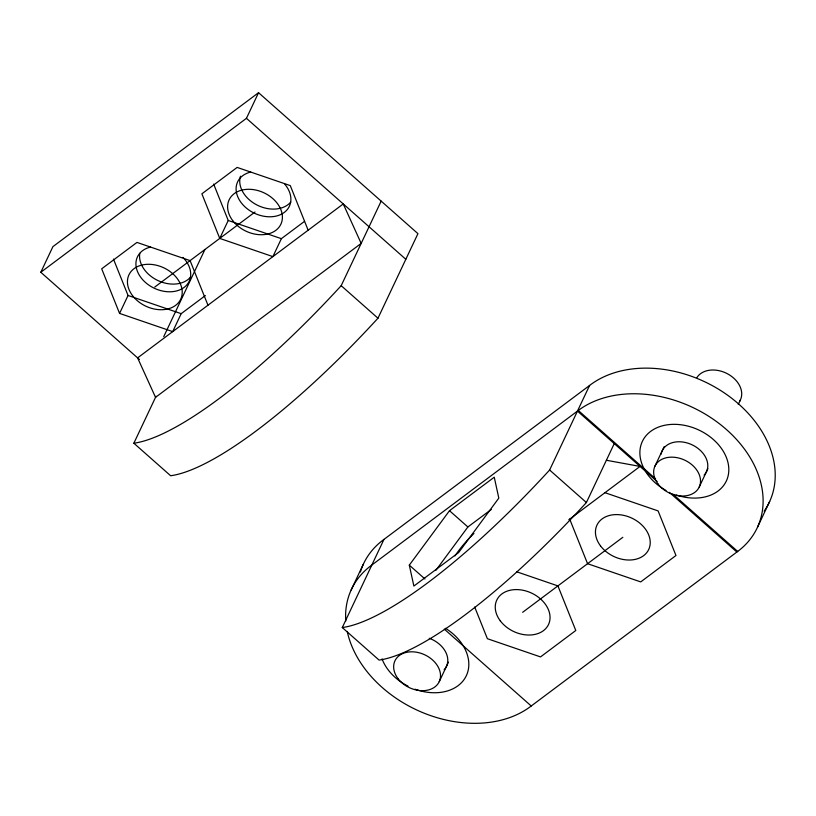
<?xml version="1.0" encoding="UTF-8"?>
<svg xmlns="http://www.w3.org/2000/svg" width="816" height="816" viewBox="0 0 816 816"><rect width="100%" height="100%" fill="white"/><g stroke="black" fill="none" stroke-linecap="round" stroke-linejoin="round"><path stroke-width="1.22" d="M139.454 359.519L40.8 272.269L52.918 246.636L258.55 92.687L417.945 233.651L377.971 318.209A287.008 70.339 -48.5 0 1 170.636 475.748L133.855 443.221L156.04 396.28M205.367 295.565L181.183 313.67L172.706 331.612L119.564 313.415L128.051 295.474L113.465 259.08M40.8 272.269L246.442 118.32L258.55 92.687M163.73 336.661L204.918 249.512M304.541 221.32L281.367 238.67L272.891 256.612L219.749 238.415L228.235 220.473L213.649 184.079M133.855 443.221A287.008 70.339 -48.5 0 0 341.19 285.682L381.164 201.124M351.155 589.988L363.263 564.356M614.489 443.119L586.398 502.544A287.008 70.339 -48.5 0 1 379.073 660.083L342.281 627.555L383.959 539.407L589.591 385.448A109.742 81.294 25.3 0 1 727.821 395.362A109.742 81.294 25.3 0 1 764.102 511.173M439.243 681.646L448.453 662.153M342.281 627.555A287.008 70.339 -48.5 0 0 549.617 470.016L589.591 385.448M654.922 466.191L664.132 446.699M699.241 486.999L707.911 468.649M738.266 404.44L740.428 399.85M757.554 527.095L769.672 501.463M409.306 565.141L449.494 510.704L494.251 477.207L498.811 498.127L458.623 552.565L413.875 586.061L409.306 565.141L424.942 578.962M435.887 570.313L467.884 526.973L491.283 509.459M154.836 287.008L255.01 212.007M347.239 631.411A109.742 81.294 25.3 0 0 423.626 712.98A109.742 81.294 25.3 0 0 531.226 705.993L736.868 552.044A109.742 81.294 25.3 0 0 726.536 429.634A109.742 81.294 25.3 0 0 577.473 411.08L371.841 565.039A109.742 81.294 25.3 0 0 345.77 621.027M568.793 519.782L640.05 466.426L606.39 460.265M522.648 612.306L622.832 537.305M228.235 220.473L281.367 238.67M128.051 295.474L181.183 313.67M604.962 492.701L658.094 510.908L675.974 555.502L640.713 581.91L587.571 563.703L569.69 519.098M516.589 571.751L557.92 585.908L575.79 630.503L540.529 656.911L487.387 638.704L474.688 607.012M578.279 410.468L655.595 478.849M672.772 494.037L737.684 551.443M246.442 118.32L405.827 259.284M577.473 411.08L657.166 481.562M669.385 492.364L736.868 552.044M341.19 285.682L377.971 318.209M549.617 470.016L586.398 502.544M449.494 510.704L467.884 526.973M444.292 629.105L531.226 705.993M308.152 230.214L290.282 185.609L237.14 167.413L201.878 193.81L219.749 238.415M207.968 305.215L190.097 260.61L136.955 242.413L101.694 268.811L119.564 313.415M190.628 277.012A28.601 21.185 25.3 0 1 158.09 280.633A28.601 21.185 25.3 0 1 139.781 253.327M290.802 202.011A28.601 21.185 25.3 0 1 256.958 204.989A28.601 21.185 25.3 0 1 240.475 176.205M182.968 257.397A28.601 21.185 25.3 0 1 180.428 289.598A28.601 21.185 25.3 0 1 140.383 276.818A28.601 21.185 25.3 0 1 150.572 247.064M284.845 184.263A28.601 21.185 25.3 0 1 279.256 215.159A28.601 21.185 25.3 0 1 240.108 201.154A28.601 21.185 25.3 0 1 250.757 172.064M666.019 490.447A46.43 34.394 25.3 0 1 655.636 428.339A46.43 34.394 25.3 0 1 727.352 460.244A46.43 34.394 25.3 0 1 676.097 494.924M661.123 454.175A24.48 18.136 25.3 0 1 692.468 444.995A24.48 18.136 25.3 0 1 704.126 475.147M429.257 638.285A24.48 18.136 25.3 0 1 444.128 669.793M445.526 628.31A46.43 34.394 25.3 0 1 466.079 676.219A46.43 34.394 25.3 0 1 415.058 689.214M407.98 686.134A46.43 34.394 25.3 0 1 382.041 658.879M454.991 555.88A36.302 8.894 -48.5 0 1 473.923 533.521M696.976 377.482A24.48 18.136 25.3 0 1 728.086 374.116A24.48 18.136 25.3 0 1 739.571 401.411M360.397 571.985A109.742 81.294 25.3 0 1 383.959 539.407M343.25 203.939L137.608 357.887L155.54 397.351L361.172 243.403L343.25 203.939M132.467 295.535A28.601 21.185 25.3 0 0 179.714 300.992A28.601 21.185 25.3 0 0 152.317 264.506A28.601 21.185 25.3 0 0 132.467 295.535M232.642 220.534A28.601 21.185 25.3 0 0 279.898 225.991A28.601 21.185 25.3 0 0 252.491 189.506A28.601 21.185 25.3 0 0 232.642 220.534M600.464 545.822A28.601 21.185 25.3 0 0 647.72 551.29A28.601 21.185 25.3 0 0 620.313 514.804A28.601 21.185 25.3 0 0 600.464 545.822M500.279 620.833A28.601 21.185 25.3 0 0 547.536 626.29A28.601 21.185 25.3 0 0 520.139 589.805A28.601 21.185 25.3 0 0 500.279 620.833M397.943 678.535A24.48 18.136 25.3 0 0 438.386 683.206A24.48 18.136 25.3 0 0 414.926 651.984A24.48 18.136 25.3 0 0 397.943 678.535M657.941 483.888A24.48 18.136 25.3 0 0 698.384 488.56A24.48 18.136 25.3 0 0 674.924 457.337A24.48 18.136 25.3 0 0 657.941 483.888"/></g></svg>
